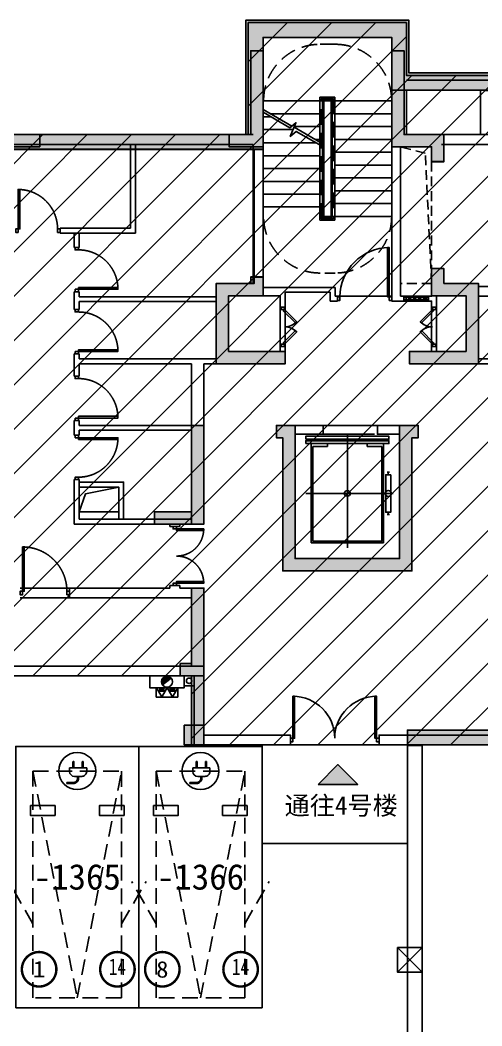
# Model space of a CAD drawing. Header units: millimetres. Extents: x 693907 to 1906102, y -24098 to 332602.
# Drawn here: x 908807 to 918177, y 85661 to 106060 of the extents above; entities that cross this region are included whole.
import ezdxf
from ezdxf.enums import TextEntityAlignment as Align
from ezdxf.xclip import XClip

# ---------------------------------------------------------------- set-up
doc = ezdxf.new("R2010")
doc.units = ezdxf.units.MM
doc.header["$LTSCALE"] = 100
doc.header["$XCLIPFRAME"] = 0
for name, pattern in [('A6-DK-B1F$0$HIDDEN2', [4.7625, 3.175, -1.5875]), ('XG-130-CORE-B1F$0$ACO-DASHED', [3, 2, -1]), ('XG-130-CORE-B1F$0$XG-14CORE-SF$0$X1-CORE-SF$0$HIDDEN2', [4.7625, 3.175, -1.5875])]:
    doc.linetypes.add(name, pattern=pattern)
doc.layers.get('Defpoints').update_dxf_attribs({"color": 189})
for name, color, linetype in [('-ACO-TTLB', 153, 'Continuous'), ('4#-HW-B1F$0$S-HATCH-X', 251, 'Continuous'), ('4#-W-B1F$0$S-COLUMN-S', 2, 'Continuous'), ('4#-W-B1F$0$S-WALL-S', 4, 'Continuous'), ('A-HATCH', 251, 'Continuous'), ('A-ROOM-IDEN', 31, 'Continuous'), ('A-WIND-IDEN', 244, 'Continuous'), ('A6-DK-B1F$0$A-CONC', 30, 'Continuous'), ('A6-DK-B1F$0$A-PRKG', 175, 'A6-DK-B1F$0$HIDDEN2'), ('A6-DK-B1F$0$A-PRKG-SIGN', 252, 'Continuous'), ('A6-DK-B1F$0$DK-WALL-B1F$0$A-MARK', 232, 'Continuous'), ('A6-W-B1$0$S-WALL-S', 4, 'Continuous'), ('a_parking_number', 120, 'Continuous'), ('TP-DK-1(xhs)$0$P-J-DIM-L', 70, 'Continuous'), ('TP-DK-1(xhs)$0$P-X-L', 240, 'Continuous'), ('TP-DK-1(xhs)$0$P-X-M', 2, 'Continuous'), ('TP-DK-1(xhs)$0$P-X-X', 1, 'Continuous'), ('X4-B1F$0$A-CONC', 30, 'Continuous'), ('X4-B1F$0$A-DOOR', 190, 'Continuous'), ('X4-B1F$0$A-HOLE-FLOR', 242, 'Continuous'), ('X4-B1F$0$A-STAIR', 142, 'Continuous'), ('X4-B1F$0$A-WALL', 2, 'Continuous'), ('X4-B1F$0$xref(dwg引用图层)', 7, 'Continuous'), ('XA6-130-S-B1F$0$A-CONC', 30, 'Continuous'), ('XA6-130-S-B1F$0$A-DOOR', 190, 'Continuous'), ('XA6-130-S-B1F$0$A-HOLE-FLOR', 242, 'Continuous'), ('XA6-130-S-B1F$0$A-STAIR', 142, 'Continuous'), ('XA6-130-S-B1F$0$A-WALL', 2, 'Continuous'), ('XG-130-CORE-B1F$0$A-DOOR', 190, 'Continuous'), ('XG-130-CORE-B1F$0$A-EVTR', 193, 'Continuous'), ('XG-130-CORE-B1F$0$A-HOLE-FLOR', 242, 'Continuous'), ('XG-130-CORE-B1F$0$A-SILL', 135, 'Continuous'), ('XG-130-CORE-B1F$0$A-STAIR', 142, 'Continuous'), ('XG-130-CORE-B1F$0$A-WALL', 2, 'Continuous'), ('XG-130-CORE-B1F$0$XG-14CORE-SF$0$A-STAIR', 142, 'Continuous'), ('XG-130-CORE-B1F$0$XG-14CORE-SF$0$X1-CORE-SF$0$A-INDEX', 134, 'Continuous'), ('XG-130-CORE-B1F$0$XG-14CORE-SF$0$X1-CORE-SF$0$A-RAIL', 55, 'Continuous'), ('XG-130-CORE-B1F$0$XG-14CORE-SF$0$X1-CORE-SF$0$A-STAIR', 142, 'Continuous'), ('XG-130-CORE-B1F$0$XU-3A-28F-SF$0$A-WIND', 126, 'Continuous'), ('xref(dwg引用图层)', 7, 'Continuous')]:
    doc.layers.add(name, color=color, linetype=linetype)
for name, color, linetype, plot in [('4#-HW-B1F$0$S-EDIT', 241, 'Continuous', False), ('A6-W-B1$0$S-EDIT', 241, 'Continuous', False), ('XG-130-CORE-B1F$0$XG-14CORE-SF$0$X1-CORE-SF$0$-ACO-PLTW', 220, 'XG-130-CORE-B1F$0$XG-14CORE-SF$0$X1-CORE-SF$0$HIDDEN2', False)]:
    doc.layers.add(name, color=color, linetype=linetype, plot=plot)
doc.layers.add('LVTRY', color=6, linetype='Continuous', lineweight=18)
doc.layers.add('PUB_TEXT', color=7, linetype='Continuous', lineweight=15)
doc.styles.add('-黑体', font='simhei.ttf')
doc.styles.add('华文细黑', font='STXIHEI.TTF')

# ---------------------------------------------------------------- blocks, each defined once
blk = doc.blocks.new('*U160')
for p, q in [((-25, 0), (-25, 500)), ((25, 0), (25, 500))]:
    blk.add_line(p, q)
for points in [[(25, 500), (-25, 500), (-25, 450), (25, 450)], [(25, 500), (-25, 500), (-25, 450), (25, 450)], [(22, 497), (-22, 497), (-22, 453), (22, 453)], [(22, 497), (-22, 497), (-22, 453), (22, 453)], [(16, 395), (13, 395), (13, 399), (-16, 445), (-16, 450), (-13, 450), (-13, 446), (16, 400), (16, 395)], [(16, 295), (13, 295), (13, 299), (-16, 345), (-16, 350), (-13, 350), (-13, 346), (16, 300), (16, 295)], [(16, 195), (13, 195), (13, 199), (-16, 245), (-16, 250), (-13, 250), (-13, 246), (16, 200), (16, 195)], [(25, 0), (-25, 0), (-25, 50), (25, 50)], [(25, 0), (-25, 0), (-25, 50), (25, 50)], [(22, 3), (-22, 3), (-22, 47), (22, 47)], [(22, 3), (-22, 3), (-22, 47), (22, 47)], [(16, 95), (13, 95), (13, 99), (-16, 145), (-16, 150), (-13, 150), (-13, 146), (16, 100), (16, 95)]]:
    blk.add_lwpolyline(points, close=True)
blk = doc.blocks.new('*U161')
for points in [[(-1100, -35), (-1050, -35), (-1050, 35), (-1100, 35)], [(-50, -35), (0, -35), (0, 35), (-50, 35)], [(-85, -1035), (-85, -35), (-50, -35), (-50, -1035)]]:
    blk.add_lwpolyline(points, close=True)
blk.add_arc((-50, -35), 1000, 180, 270)
blk = doc.blocks.new('XG-130-CORE-B1F$0$DT-YL')
for p, q in [((13512, 6200), (12412, 6200)), ((12962, 3900), (12962, 6200)), ((12562, 5955), (12262, 5955)), ((12562, 6010), (12562, 5955)), ((13362, 5955), (13362, 6010)), ((13662, 5955), (13362, 5955)), ((12156, 5430), (12106, 5430)), ((12131, 5380), (12131, 5430)), ((13806, 5000), (12031, 5000)), ((12156, 4570), (12106, 4570)), ((12131, 4620), (12131, 4570))]:
    blk.add_line(p, q)
for points in [[(13806, 6100), (13806, 6160), (12118, 6160), (12118, 6100)], [(13806, 6010), (13806, 6070), (12118, 6070), (12118, 6010)], [(12081, 5380), (12081, 4620), (12181, 4620), (12181, 5380)]]:
    blk.add_lwpolyline(points, close=True)
for points in [[(12231, 6010), (12231, 4000), (13693, 4000), (13693, 6010)], [(12262, 5955), (12262, 4030), (13662, 4030), (13662, 5955)]]:
    blk.add_lwpolyline(points)
blk.add_circle((12131, 5000), 60)
at = {"extrusion": (0, 0, -1)}
blk.add_ellipse((12962, 5000), major_axis=(60.1, 0), ratio=0.918919, start_param=4.712389, end_param=10.995574, dxfattribs=at)
blk = doc.blocks.new('*U162')
at = {"linetype": 'ByBlock', "lineweight": -2}
for points in [[(322, 258), (75, 10), (50, 35), (297, 282)], [(478, 258), (725, 10), (750, 35), (503, 282)], [(0, 35), (50, 35), (50, -35), (0, -35)], [(800, 35), (750, 35), (750, -35), (800, -35)]]:
    blk.add_lwpolyline(points, close=True, dxfattribs=at)
for centre, start, end in [((50, 35), 0, 45), ((750, 35), 135, 180)]:
    blk.add_arc(centre, 350, start, end, dxfattribs=at)
blk = doc.blocks.new('XG-130-CORE-B1F')
at = {"const_width": 0.25}
blk.add_lwpolyline([(8240, 9020, 1), (8240, 9020, 1)], format="xyb", close=True, dxfattribs=at)
at = {"layer": 'XG-130-CORE-B1F$0$A-HOLE-FLOR', "linetype": 'XG-130-CORE-B1F$0$ACO-DASHED'}
blk.add_lwpolyline([(8940, 9270), (9570, 9270), (9570, 12040), (8940, 12040)], close=True, dxfattribs=at)
blk.add_lwpolyline([(8940, 9270), (9069, 11912), (9570, 12040)], dxfattribs=at)
at = {"layer": 'XG-130-CORE-B1F$0$A-SILL'}
for points in [[(9005, 9010), (9505, 9010)], [(9005, 8910), (9505, 8910)]]:
    blk.add_lwpolyline(points, dxfattribs=at)
at = {"layer": 'XG-130-CORE-B1F$0$A-STAIR'}
blk.add_lwpolyline([(10040, 6390), (11140, 6390)], dxfattribs=at)
at = {"layer": 'XG-130-CORE-B1F$0$A-WALL'}
for p, q in [((12360, 14260), (12360, 9190)), ((10900, 9190), (10900, 9010)), ((10850, 9010), (10850, 8910)), ((11000, 9090), (11000, 8910))]:
    blk.add_line(p, q, dxfattribs=at)
for points in [[(12360, 14260), (9750, 14260), (9750, 8990)], [(9570, 9010), (9570, 12040), (8940, 12040), (8940, 11740), (8690, 11740), (8690, 12290), (9500, 12290)], [(12540, 11989), (12540, 9270), (13310, 9270), (13310, 7640), (11910, 7640), (11910, 7990), (12010, 7990), (12010, 7890), (13060, 7890), (13060, 9020), (12010, 9020), (12010, 8790), (11910, 8790), (11910, 9090), (11000, 9090)], [(8840, 8790), (8940, 8790), (8940, 8910), (9005, 8910), (9005, 9010), (8940, 9010), (8940, 9570), (8690, 9570), (8690, 9270), (7990, 9270), (7990, 7640), (9390, 7640), (9390, 7890), (8940, 7890), (8940, 7990), (8840, 7990), (8840, 7890), (8240, 7890), (8240, 9020), (8840, 9020)], [(12360, 9190), (10900, 9190)], [(8840, 9020), (8840, 8910)], [(8840, 9020), (8840, 8790)], [(9570, 9010), (9505, 9010)], [(9505, 9010), (9505, 8910), (9750, 8910), (9750, 8990), (9750, 8990)], [(10900, 9010), (10850, 9010)], [(11000, 8910), (10850, 8910)], [(11710, 6390), (11140, 6390), (11140, 6210), (11710, 6210), (11710, 3690), (9590, 3690), (9590, 6210), (10040, 6210), (10040, 6390), (9590, 6390)]]:
    blk.add_lwpolyline(points, dxfattribs=at)
at = {"layer": 'XG-130-CORE-B1F$0$XG-14CORE-SF$0$A-STAIR'}
for p, q in [((8840, 8790), (8840, 7990)), ((8940, 7990), (8940, 8790)), ((11910, 7990), (11910, 8790)), ((12010, 8790), (12010, 7990))]:
    blk.add_line(p, q, dxfattribs=at)
blk.add_lwpolyline([(10850, 9010), (9750, 9010)], dxfattribs=at)
at = {"layer": 'XG-130-CORE-B1F$0$XG-14CORE-SF$0$X1-CORE-SF$0$-ACO-PLTW'}
blk.add_line((11180, 13020), (10930, 13020), dxfattribs=at)
blk.add_lwpolyline([(10930, 13020), (10930, 10580), (11180, 10580), (11180, 13020)], dxfattribs=at)
at = {"layer": 'XG-130-CORE-B1F$0$XG-14CORE-SF$0$X1-CORE-SF$0$A-INDEX'}
for points in [[(12360, 12742), (11815, 12428), (11692, 12530), (11808, 12250), (11685, 12352), (11130, 12032)], [(12360, 12800), (11774, 12462)], [(11731, 12437), (11130, 12090)]]:
    blk.add_lwpolyline(points, dxfattribs=at)
at = {"layer": 'XG-130-CORE-B1F$0$XG-14CORE-SF$0$X1-CORE-SF$0$A-RAIL'}
for points in [[(10905, 10555), (11205, 10555), (11205, 13045), (10905, 13045)], [(10955, 10605), (11155, 10605), (11155, 12995), (10955, 12995)]]:
    blk.add_lwpolyline(points, close=True, dxfattribs=at)
at = {"layer": 'XG-130-CORE-B1F$0$XG-14CORE-SF$0$X1-CORE-SF$0$A-STAIR'}
for p, q in [((9750, 12970), (10905, 12970)), ((10955, 12970), (11155, 12970)), ((10980, 10630), (10980, 12970)), ((11130, 10630), (11130, 12970)), ((11205, 12970), (12360, 12970)), ((9750, 12710), (10905, 12710)), ((10955, 12720), (10980, 12720)), ((11130, 12710), (11155, 12710)), ((11205, 12710), (12222, 12710)), ((12200, 12650), (12360, 12650)), ((9750, 12450), (10905, 12450)), ((10955, 12460), (10980, 12460)), ((11130, 12450), (11155, 12450)), ((11205, 12450), (11721, 12450)), ((11750, 12390), (12360, 12390)), ((9750, 12190), (10905, 12190)), ((10955, 12200), (10980, 12200)), ((11130, 12190), (11155, 12190)), ((11205, 12190), (11304, 12190)), ((11282, 12120), (12360, 12120)), ((9750, 11930), (10905, 11930)), ((10955, 11940), (10980, 11940)), ((11130, 11860), (11155, 11860)), ((11205, 11860), (12360, 11860)), ((9750, 11670), (10905, 11670)), ((10955, 11680), (10980, 11680)), ((11130, 11600), (11155, 11600)), ((11205, 11600), (12360, 11600)), ((9750, 11410), (10905, 11410)), ((10955, 11420), (10980, 11420)), ((11130, 11340), (11155, 11340)), ((11205, 11340), (12360, 11340)), ((9750, 11150), (10905, 11150)), ((10955, 11160), (10980, 11160)), ((11130, 11080), (11155, 11080)), ((11205, 11080), (12360, 11080)), ((9750, 10890), (10905, 10890)), ((10955, 10900), (10980, 10900)), ((11130, 10820), (11155, 10820)), ((11205, 10820), (12360, 10820)), ((9750, 10630), (10905, 10630)), ((10955, 10630), (11155, 10630))]:
    blk.add_line(p, q, dxfattribs=at)
at = {"layer": 'XG-130-CORE-B1F$0$XG-14CORE-SF$0$X1-CORE-SF$0$A-STAIR', "linetype": 'XG-130-CORE-B1F$0$XG-14CORE-SF$0$X1-CORE-SF$0$HIDDEN2'}
for points in [[(10900, 14120), (11200, 14120)], [(11110, 9480), (10900, 9480)]]:
    blk.add_lwpolyline(points, dxfattribs=at)
for centre, start, end in [((10900, 12970), 90, 180), ((11200, 12970), 0, 90), ((10900, 10630), 180, 270), ((11200, 10630), 270, 0)]:
    blk.add_arc(centre, 1150, start, end, dxfattribs=at)
at = {"layer": 'XG-130-CORE-B1F$0$A-DOOR'}
for name, p, rotation in [('*U161', (9750, 8960), 180), ('*U162', (11960, 7990), 90)]:
    blk.add_blockref(name, p, dxfattribs=dict(at, rotation=rotation))
at = {"layer": 'XG-130-CORE-B1F$0$A-DOOR', "xscale": -1, "rotation": 270}
blk.add_blockref('*U162', (8890, 7990), dxfattribs=at)
at = {"layer": 'XG-130-CORE-B1F$0$A-EVTR'}
blk.add_blockref('XG-130-CORE-B1F$0$DT-YL', (-2312, 10), dxfattribs=at)
at = {"layer": 'XG-130-CORE-B1F$0$XU-3A-28F-SF$0$A-WIND', "rotation": 90}
blk.add_blockref('*U160', (9505, 8960), dxfattribs=at)
blk = doc.blocks.new('*U101')
for points in [[(-85, 835), (-85, 35), (-50, 35), (-50, 835)], [(-900, -35), (-850, -35), (-850, 35), (-900, 35)], [(-50, -35), (0, -35), (0, 35), (-50, 35)]]:
    blk.add_lwpolyline(points, close=True)
blk.add_arc((-50, 35), 800, 90, 180)
blk = doc.blocks.new('*U98')
for points in [[(-815, 835), (-815, 35), (-850, 35), (-850, 835)], [(-850, -35), (-900, -35), (-900, 35), (-850, 35)], [(0, -35), (-50, -35), (-50, 35), (0, 35)]]:
    blk.add_lwpolyline(points, close=True)
blk.add_arc((-850, 35), 800, 0, 90)
blk = doc.blocks.new('*U95')
at = {"linetype": 'ByBlock', "lineweight": -2}
for points in [[(0, -35), (50, -35), (50, 35), (0, 35)], [(1150, -35), (1200, -35), (1200, 35), (1150, 35)], [(85, -585), (85, -35), (50, -35), (50, -585)], [(1115, -585), (1115, -35), (1150, -35), (1150, -585)]]:
    blk.add_lwpolyline(points, close=True, dxfattribs=at)
for centre, start, end in [((50, -35), 270, 0), ((1150, -35), 180, 270)]:
    blk.add_arc(centre, 550, start, end, dxfattribs=at)
blk = doc.blocks.new('*U96')
at = {"color": 0, "linetype": 'ByBlock', "lineweight": -2}
for points in [[(50, -35), (0, -35), (0, 35), (50, 35)], [(1000, -35), (950, -35), (950, 35), (1000, 35)], [(85, -935), (85, -35), (50, -35), (50, -935)]]:
    blk.add_lwpolyline(points, close=True, dxfattribs=at)
blk.add_arc((50, -35), 900, 270, 0, dxfattribs=at)
blk = doc.blocks.new('XA6-130-S-B1F')
at = {"layer": 'XA6-130-S-B1F$0$A-CONC'}
blk.add_lwpolyline([(32830, 110), (34840, 110), (34840, 1510), (42480, 1510)], dxfattribs=at)
at = {"layer": 'XA6-130-S-B1F$0$A-HOLE-FLOR'}
blk.add_lwpolyline([(36830, 13190), (34630, 13190), (34630, 12290), (36830, 12290)], close=True, dxfattribs=at)
blk.add_lwpolyline([(34630, 13190), (36615, 13024), (36830, 12290)], dxfattribs=at)
at = {"layer": 'XA6-130-S-B1F$0$A-STAIR'}
for points in [[(26290, 3090), (25290, 3090)], [(26290, 2890), (25290, 2890)]]:
    blk.add_lwpolyline(points, dxfattribs=at)
at = {"layer": 'XA6-130-S-B1F$0$A-WALL'}
blk.add_line((30020, 12090), (30020, 9270), dxfattribs=at)
for points in [[(33130, 13390), (37030, 13390), (37030, 12290), (39020, 12290), (39020, 10490), (41880, 10490)], [(33130, 13190), (36830, 13190), (36830, 12090), (38770, 12090), (38770, 10290), (41680, 10290), (41680, 7090), (42430, 7090), (42430, 5389)], [(30020, 12290), (24840, 12290), (24840, 10490), (21980, 10490), (21980, 7300), (20600, 7300), (20600, 10490), (17740, 10490), (17740, 12290), (12560, 12290)], [(36830, 12290), (33840, 12290)], [(36830, 12290), (33840, 12290)], [(30020, 12090), (25090, 12090), (25090, 10290), (22180, 10290), (22180, 7100), (20400, 7100), (20400, 10290), (17490, 10290), (17490, 12090), (12560, 12090)], [(27530, 10390), (27530, 12090)], [(27630, 10290), (27630, 12090)], [(30020, 12090), (30020, 9270)], [(36830, 12090), (33840, 12090)], [(36830, 12090), (33840, 12090)], [(26100, 10390), (26100, 10290)], [(27530, 10390), (26100, 10390)], [(26100, 10290), (27630, 10290)], [(26390, 10000), (26390, 10290)], [(26490, 10000), (26490, 10290)], [(26390, 10000), (26490, 10000)], [(34590, 9210), (37320, 9210), (37320, 9550), (37520, 9550)], [(29270, 9000), (29270, 9270)], [(30020, 9270), (29270, 9270)], [(34590, 9010), (37520, 9010), (37520, 9350), (37520, 9350)], [(26390, 9000), (26390, 9100)], [(26390, 9100), (26490, 9100)], [(26390, 9000), (26390, 8740)], [(26490, 9000), (26490, 9100)], [(29270, 9000), (26490, 9000)], [(29270, 8900), (26490, 8900), (26490, 8740)], [(26490, 8740), (26390, 8740)], [(26490, 7840), (26390, 7840)], [(26390, 7840), (26390, 7390)], [(26490, 7840), (26490, 7740)], [(29270, 7740), (26490, 7740)], [(26490, 7640), (26490, 7390)], [(28770, 7640), (26490, 7640)], [(28770, 6390), (28770, 7640)], [(29270, 7640), (29020, 7640)], [(29020, 6390), (29020, 7640)], [(34590, 7740), (37420, 7740)], [(34590, 7640), (34840, 7640)], [(26490, 7390), (26390, 7390)], [(26490, 7490), (26490, 7390)], [(26490, 6490), (26390, 6490)], [(26390, 6190), (26390, 6490)], [(26490, 6490), (26490, 6390), (28770, 6390)], [(27430, 6390), (28770, 6390)], [(30490, 6390), (30490, 6140)], [(30490, 6390), (30870, 6390)], [(33370, 6390), (32990, 6390)], [(33370, 6390), (33370, 6140)], [(26490, 6190), (26390, 6190)], [(26490, 6190), (26490, 6290)], [(26490, 6290), (28770, 6290)], [(27430, 6290), (28770, 6290)], [(30490, 6140), (30620, 6140)], [(30870, 6210), (30870, 3690), (32990, 3690), (32990, 6210)], [(33370, 6140), (33240, 6140)], [(26490, 5290), (26390, 5290)], [(28330, 4390), (26390, 4390), (26390, 5290)], [(26490, 5190), (26490, 5290)], [(28770, 4490), (26490, 4490), (26490, 5290)], [(28330, 4340), (28330, 4390)], [(28530, 4340), (28330, 4340)], [(28770, 4390), (28530, 4390)], [(28530, 4340), (28530, 4390)], [(42430, 3310), (42430, 1510), (34840, 1510), (34840, 110), (32830, 110)], [(26290, 3090), (26290, 2890)], [(28330, 3090), (26290, 3090)], [(28530, 3140), (28330, 3140)], [(28330, 3090), (28330, 3140)], [(28530, 3140), (28330, 3140)], [(28530, 3090), (28530, 3140)], [(29020, 3090), (28530, 3090)], [(29020, 3090), (29020, 1510)], [(28770, 2890), (26290, 2890)], [(28770, 2890), (28770, 1510)], [(11550, 110), (13560, 110), (13560, 1510), (29020, 1510), (29020, 110), (31030, 110)], [(11550, -90), (13760, -90), (13760, 1310), (28820, 1310), (28820, -90), (31030, -90)], [(32830, -90), (35040, -90), (35040, 1310), (42680, 1310)]]:
    blk.add_lwpolyline(points, dxfattribs=at)
at = {"layer": 'XA6-130-S-B1F$0$A-DOOR', "xscale": -1}
blk.add_blockref('*U101', (25200, 10340), dxfattribs=at)
for name, p, rotation in [('*U98', (26440, 10000), 270), ('*U98', (26440, 8740), 270), ('*U98', (26440, 7390), 270), ('*U96', (25290, 2990), 180)]:
    blk.add_blockref(name, p, dxfattribs=dict(at, rotation=rotation))
at = {"layer": 'XA6-130-S-B1F$0$A-DOOR'}
for name, p, rotation in [('*U98', (26440, 5290), 270), ('*U95', (28430, 3140), 90)]:
    blk.add_blockref(name, p, dxfattribs=dict(at, rotation=rotation))
blk = doc.blocks.new('*U154')
at = {"linetype": 'ByBlock', "lineweight": -2}
for points in [[(85, 885), (85, 35), (50, 35), (50, 885)], [(1715, 885), (1715, 35), (1750, 35), (1750, 885)], [(0, 35), (50, 35), (50, -35), (0, -35)], [(1750, 35), (1800, 35), (1800, -35), (1750, -35)]]:
    blk.add_lwpolyline(points, close=True, dxfattribs=at)
for centre, start, end in [((50, 35), 0, 90), ((1750, 35), 90, 180)]:
    blk.add_arc(centre, 850, start, end, dxfattribs=at)
blk = doc.blocks.new('X4-B1F')
at = {"layer": 'X4-B1F$0$A-CONC', "elevation": 0}
for points in [[(29637, 110), (30775, 110), (30775, -90), (29744, -90)], [(33713, 110), (32575, 110), (32575, -90), (33606, -90)]]:
    blk.add_lwpolyline(points, dxfattribs=at)
at = {"layer": 'X4-B1F$0$A-HOLE-FLOR'}
blk.add_lwpolyline([(27290, 5140), (26490, 5140), (26490, 4640), (27290, 4640)], close=True, dxfattribs=at)
blk.add_lwpolyline([(27290, 5140), (26617, 5002), (26490, 4640)], dxfattribs=at)
at = {"layer": 'X4-B1F$0$A-STAIR', "elevation": 0}
for points in [[(30200, -90), (33150, -90)], [(30200, -90), (30200, -2090), (33150, -2090), (33150, -90)]]:
    blk.add_lwpolyline(points, dxfattribs=at)
at = {"layer": 'X4-B1F$0$A-WALL'}
for points in [[(27390, 4490), (27390, 5240), (26490, 5240)], [(27290, 4490), (27290, 5140), (26490, 5140)]]:
    blk.add_lwpolyline(points, dxfattribs=at)
ref = blk.add_blockref('XA6-130-S-B1F', (0, 0))
XClip(ref).set_block_clipping_path([(-2000.0000000001, -1000), (8285.099959881, -1000), (8285.099959881, 1240.1551048407), (12225.9127368871, 1240.1551048407), (12225.9127368871, -1000), (30200.0000062791, -1000), (30200.0000062791, 988.1513890704), (33245.6530441269, 988.1513890704), (33245.6530441269, -1000), (43579.9999999999, -1000), (43579.9999999999, 14900), (-2000.0000000001, 14900)])
at = {"layer": 'X4-B1F$0$A-DOOR', "xscale": -1}
blk.add_blockref('*U154', (32575, 10, 0), dxfattribs=at)
at = {"layer": 'X4-B1F$0$xref(dwg引用图层)', "xscale": -1}
blk.add_blockref('XG-130-CORE-B1F', (42580, 0), dxfattribs=at)
blk = doc.blocks.new('4#-HW-B1F')
at = {"layer": '4#-HW-B1F$0$S-HATCH-X'}
for points in [[(33180, 13540), (37180, 13540), (37180, 12290), (39020, 12290), (39020, 10490), (41880, 10490), (41880, 7290), (42680, 7290), (42680, 6390), (43680, 6390), (43680, 2790), (42680, 2790), (42680, 1310), (35140, 1310), (35140, 310), (35140, -90), (33150, -90), (33150, 210), (34840, 210), (34840, 310), (34840, 1610), (42380, 1610), (42380, 3090), (43380, 3090), (43380, 6090), (42380, 6090), (42380, 6990), (41580, 6990), (41580, 10190), (38720, 10190), (38720, 11990), (36830, 11990), (36830, 13190), (32830, 13190), (32830, 14260), (30220, 14260), (30220, 11990), (25140, 11990), (25140, 10190), (22280, 10190), (22280, 7000), (20300, 7000), (20300, 10190), (17440, 10190), (17440, 11940), (12360, 11940), (12360, 14260), (9750, 14260), (9750, 13190), (5880, 13190), (5880, 11990), (3860, 11990), (3860, 10190), (950, 10190), (950, 10490), (3560, 10490), (3560, 12290), (5530, 12290), (5530, 13540), (9400, 13540), (9400, 14610), (12710, 14610), (12710, 12290), (17740, 12290), (17740, 10490), (20600, 10490), (20600, 7300), (21980, 7300), (21980, 10490), (24840, 10490), (24840, 12290), (29870, 12290), (29870, 14610), (33180, 14610)], [(30220, 12040), (29530, 12040), (29530, 12290), (29970, 12290), (29970, 13990), (30220, 13990)], [(33890, 11740), (33640, 11740), (33640, 12040), (32830, 12040), (32830, 13990), (33080, 13990), (33080, 12290), (33890, 12290)], [(25140, 12040), (25140, 9020), (24840, 9020), (24840, 12290), (25690, 12290), (25690, 12040)], [(29520, 7890), (30670, 7890), (30670, 7710), (30670, 7640), (29270, 7640), (29270, 9270), (29970, 9270), (29970, 9400), (30220, 9400), (30220, 9020), (29520, 9020)], [(34590, 9270), (34590, 7640), (33190, 7640), (33190, 7710), (33190, 7890), (34340, 7890), (34340, 9020), (33640, 9020), (33640, 9570), (33890, 9570), (33890, 9270)], [(29020, 6390), (28770, 6390), (28770, 4390), (29020, 4390)], [(32990, 6390), (33370, 6390), (33370, 6140), (33240, 6140), (33240, 3440), (30620, 3440), (30620, 6140), (30490, 6140), (30490, 6390), (30870, 6390), (30870, 3690), (32990, 3690)], [(28770, 4640), (28020, 4640), (28020, 4390), (28770, 4390)], [(29020, 1310), (28540, 1310), (28540, 1560), (28770, 1560), (28770, 3090), (29020, 3090)], [(28770, 310), (28770, 1310), (29020, 1310), (29020, 310)], [(28620, 310), (29020, 310), (29020, -90), (28620, -90)]]:
    blk.add_hatch(color=256, dxfattribs=at).paths.add_polyline_path(points)
at = {"layer": '4#-HW-B1F$0$S-EDIT'}
for points in [[(35140, -90), (33150, -90), (33150, 210), (34840, 210)], [(36830, 13190), (32830, 13190), (32830, 14260), (30220, 14260), (30220, 11990), (25140, 11990), (25140, 10190), (22280, 10190), (22280, 7000), (20300, 7000), (20300, 10190), (17440, 10190), (17440, 11990), (12360, 11990), (12360, 14260), (9750, 14260), (9750, 13200), (5850, 13200)], [(5550, 13500), (9450, 13500), (9450, 14560), (12660, 14560), (12660, 12290), (17740, 12290), (17740, 10490), (20600, 10490), (20600, 7300), (21980, 7300), (21980, 10490), (24840, 10490), (24840, 12290), (29920, 12290), (29920, 14560), (33130, 14560), (33130, 13490), (37130, 13490)], [(28770, 4640), (28020, 4640), (28020, 4390), (28770, 4390)]]:
    blk.add_lwpolyline(points, dxfattribs=at)
for points in [[(30220, 12040), (29530, 12040), (29530, 12290), (29970, 12290), (29970, 13990), (30220, 13990)], [(33890, 11740), (33640, 11740), (33640, 12040), (32830, 12040), (32830, 13990), (33080, 13990), (33080, 12290), (33890, 12290)], [(25140, 12040), (25140, 9020), (24840, 9020), (24840, 12290), (25690, 12290), (25690, 12040)], [(29520, 7890), (30670, 7890), (30670, 7710), (30670, 7710), (30670, 7640), (29270, 7640), (29270, 9270), (29970, 9270), (29970, 9400), (30220, 9400), (30220, 9020), (29520, 9020)], [(34590, 9270), (34590, 7640), (33190, 7640), (33190, 7710), (33190, 7710), (33190, 7890), (34340, 7890), (34340, 9020), (33640, 9020), (33640, 9570), (33890, 9570), (33890, 9270)], [(29020, 6390), (28770, 6390), (28770, 4390), (29020, 4390)], [(32990, 6390), (33370, 6390), (33370, 6140), (33240, 6140), (33240, 3440), (30620, 3440), (30620, 6140), (30490, 6140), (30490, 6390), (30870, 6390), (30870, 3690), (32990, 3690)], [(29020, 1310), (28540, 1310), (28540, 1560), (28770, 1560), (28770, 3090), (29020, 3090)], [(28770, 310), (28770, 1310), (29020, 1310), (29020, 310)], [(28620, 310), (29020, 310), (29020, -90), (28620, -90)]]:
    blk.add_lwpolyline(points, close=True, dxfattribs=at)
blk = doc.blocks.new('4#-W-B1F')
at = {"layer": '4#-W-B1F$0$S-COLUMN-S'}
blk.add_lwpolyline([(28620, 308.870049), (29020, 308.870049), (29020, -91.129951), (28620, -91.129951)], close=True, dxfattribs=at)
at = {"layer": '4#-W-B1F$0$S-WALL-S', "color": 0, "linetype": 'ByBlock', "lineweight": -2}
for points in [[(34840, 208.870049), (33150, 208.870049), (33150, -91.129951), (35140, -91.129951)], [(37180, 13538.870049), (33180, 13538.870049), (33180, 14608.870049), (29870, 14608.870049), (29870, 12288.870049), (24840, 12288.870049), (24840, 10488.870049), (21980, 10488.870049), (21980, 7298.870049), (20600, 7298.870049), (20600, 10488.870049), (17740, 10488.870049), (17740, 12288.870049), (12710, 12288.870049), (12710, 14608.870049), (9400, 14608.870049), (9400, 13538.870049), (5530, 13538.870049)], [(25140, 11988.870049), (30220, 11988.870049), (30220, 14258.870049), (32830, 14258.870049), (32830, 13188.870049), (32830, 12038.870049), (33640, 12038.870049), (33640, 11738.870049), (33890, 11738.870049), (33890, 12288.870049), (33130, 12288.870049), (33130, 13188.870049), (36830, 13188.870049)], [(28770, 4388.870049), (28020, 4388.870049), (28020, 4638.870049), (28770, 4638.870049)]]:
    blk.add_lwpolyline(points, dxfattribs=at)
for points in [[(29520, 7888.870049), (30670, 7888.870049), (30670, 7708.870049), (30670, 7708.870049), (30670, 7638.870049), (29270, 7638.870049), (29270, 9268.870049), (29970, 9268.870049), (29970, 9398.870049), (30220, 9398.870049), (30220, 9018.870049), (29520, 9018.870049)], [(34590, 9268.870049), (34590, 7638.870049), (33190, 7638.870049), (33190, 7708.870049), (33190, 7708.870049), (33190, 7888.870049), (34340, 7888.870049), (34340, 9018.870049), (33640, 9018.870049), (33640, 9568.870049), (33890, 9568.870049), (33890, 9268.870049)], [(28770, 4388.870049), (29020, 4388.870049), (29020, 6388.870049), (28770, 6388.870049)], [(32990, 6388.870049), (33370, 6388.870049), (33370, 6138.870049), (33240, 6138.870049), (33240, 3438.870049), (30620, 3438.870049), (30620, 6138.870049), (30490, 6138.870049), (30490, 6388.870049), (30870, 6388.870049), (30870, 3688.870049), (32990, 3688.870049)], [(29020, 1308.870049), (29020, 3088.870049), (28770, 3088.870049), (28770, 1558.870049), (28540, 1558.870049), (28540, 1308.870049), (28770, 1308.870049), (28770, 308.870049), (29020, 308.870049)]]:
    blk.add_lwpolyline(points, close=True, dxfattribs=at)
blk = doc.blocks.new('BF1')
at = {"layer": 'xref(dwg引用图层)'}
for name in ['4#-HW-B1F', '4#-W-B1F']:
    blk.add_blockref(name, (141300, 91450), dxfattribs=at)
blk = doc.blocks.new('TP-DK-1(xhs)$0$PG01.1')
at = {"color": 1}
for p, q in [((108, 187), (0, 0)), ((80, 72), (66, 58)), ((89, 72), (66, 48)), ((99, 72), (66, 39)), ((109, 72), (66, 29)), ((118, 72), (66, 20)), ((128, 72), (66, 10)), ((138, 72), (66, 0)), ((147, 72), (76, 0)), ((150, 65), (85, 0)), ((150, 56), (94, 0)), ((150, 46), (104, 0)), ((216, 0), (108, 187)), ((150, 36), (114, 0)), ((150, 27), (123, 0)), ((150, 17), (133, 0)), ((150, 8), (142, 0)), ((324, 187), (216, 0)), ((296, 72), (282, 58)), ((305, 72), (282, 48)), ((315, 72), (282, 39)), ((325, 72), (282, 29)), ((334, 72), (282, 20)), ((344, 72), (282, 10)), ((354, 72), (282, 0)), ((363, 72), (292, 0)), ((366, 65), (301, 0)), ((366, 56), (310, 0)), ((366, 46), (320, 0)), ((432, 0), (324, 187)), ((366, 36), (330, 0)), ((366, 27), (339, 0)), ((366, 17), (349, 0)), ((366, 8), (358, 0))]:
    blk.add_line(p, q, dxfattribs=at)
at = {"color": 2}
for p, q in [((0, 0), (216, 0)), ((216, 0), (432, 0))]:
    blk.add_line(p, q, dxfattribs=at)
at = {"color": 1}
for points in [[(0, 0), (436, 0), (436, 190), (0, 190)], [(66, 72), (150, 72), (150, 0), (66, 0)], [(282, 72), (366, 72), (366, 0), (282, 0)]]:
    blk.add_lwpolyline(points, close=True, dxfattribs=at)
blk = doc.blocks.new('TP-DK-1(xhs)$0$PG02.4')
blk.add_hatch(color=1).paths.add_polyline_path([(265, 48, 0.699012), (461, 120, 0.141488), (444, 179)])
at = {"color": 1}
blk.add_line((265, 48), (444, 179), dxfattribs=at)
blk.add_lwpolyline([(0, 0), (700, 0), (700, 240), (0, 240)], close=True, dxfattribs=at)
blk.add_circle((350, 120), 111, dxfattribs=at)
blk = doc.blocks.new('TP-DK-1(xhs)')
at = {"layer": 'TP-DK-1(xhs)$0$P-J-DIM-L', "color": 8, "true_color": 0x808080}
blk.add_lwpolyline([(169920, 92760), (169920, 92560), (170120, 92560), (170120, 92760)], close=True, dxfattribs=at)
at = {"layer": 'TP-DK-1(xhs)$0$P-X-L'}
blk.add_circle((170020, 92660), 55, dxfattribs=at)
at = {"layer": 'TP-DK-1(xhs)$0$P-X-M', "extrusion": (0, 0, -1), "xscale": -1, "zscale": -1, "rotation": 180}
blk.add_blockref('TP-DK-1(xhs)$0$PG01.1', (-169788, 92520), dxfattribs=at)
at = {"layer": 'TP-DK-1(xhs)$0$P-X-X', "rotation": 180}
blk.add_blockref('TP-DK-1(xhs)$0$PG02.4', (169920, 92760), dxfattribs=at)
blk = doc.blocks.new('A6-W-B1$0$Z-3')
at = {"layer": 'A6-W-B1$0$S-EDIT'}
for p, q in [((-250, 250), (250, -250)), ((250, 250), (-250, -250))]:
    blk.add_line(p, q, dxfattribs=at)
at = {"layer": 'A6-W-B1$0$S-WALL-S', "color": 0, "linetype": 'ByBlock', "lineweight": -2}
blk.add_lwpolyline([(250, 250), (-250, 250), (-250, -250), (250, -250), (250, 250)], dxfattribs=at)
blk = doc.blocks.new('A6-W-B1', base_point=(85957, 40190))
at = {"layer": 'A6-W-B1$0$S-WALL-S'}
blk.add_lwpolyline([(260407, 131540), (260707, 131540), (260707, 93500), (260337, 93500), (260337, 93800), (260407, 93800)], close=True, dxfattribs=at)
blk.add_blockref('A6-W-B1$0$Z-3', (260457, 127190), dxfattribs=at)
blk = doc.blocks.new('A6-DK-B1F$0$DK-WALL-B1F$0$CD')
at = {"linetype": 'ByBlock'}
for p, q in [((469, 427), (469, 165)), ((509, 427), (469, 427)), ((509, 427), (509, 165)), ((-130, -382), (-130, 312)), ((-130, 312), (19, 312)), ((219, -182), (219, 112)), ((-130, -382), (19, -382)), ((219, -15), (289, -15)), ((219, -55), (289, -55))]:
    blk.add_line(p, q, dxfattribs=at)
for points in [[(-371, 133), (-130, 133), (-130, 175), (-371, 175)], [(-371, -203), (-130, -203), (-130, -245), (-371, -245)]]:
    blk.add_lwpolyline(points, dxfattribs=at)
blk.add_circle((0, 0), 750, dxfattribs=at)
for centre, radius, start, end in [((-371, 154), 20.7, 90, 270), ((19, 112), 200, 0, 90), ((289, 165), 220, 270, 0), ((289, 165), 180, 270, 0), ((-371, -224), 20.7, 90, 270), ((19, -182), 200, 270, 0)]:
    blk.add_arc(centre, radius, start, end, dxfattribs=at)
blk = doc.blocks.new('dttc')
at = {"layer": 'A-HATCH'}
h = blk.add_hatch(dxfattribs=at)
h.set_pattern_fill('ANSI31', color=256, scale=200)
h.paths.add_polyline_path([(141200, 92760), (148790, 92760), (148790, 91360), (155260, 91360), (155260, 91760), (155110, 91759), (155110, 92758), (170070, 92754), (170070, 91360), (176330, 91359), (176330, 92759), (183980, 92760), (183980, 94239), (184980, 94239), (184980, 97839), (183980, 97839), (183980, 98739), (183180, 98739), (183180, 101939), (180320, 101939), (180320, 103739), (178430, 103739), (178430, 104939), (174430, 104940), (174430, 106009), (171220, 106009), (171220, 103740), (166140, 103740), (166140, 101940), (163280, 101939), (163280, 98740), (161900, 98750), (161900, 101939), (159040, 101940), (159040, 103740), (153960, 103740), (153960, 106009), (150750, 106009), (150750, 104950), (146850, 104950), (146850, 103740), (144850, 103740), (144850, 101939), (142000, 101950), (142000, 98760), (141200, 98739)])
for points in [[(148790, 91360), (155260, 91360), (155260, 91760), (155110, 91759), (155110, 92758), (170070, 92754), (170070, 91360), (176330, 91359)], [(178430, 104939), (174430, 104940), (174430, 106009), (171220, 106009), (171220, 103740), (166140, 103740), (166140, 101940), (163280, 101939), (163280, 98740), (161900, 98750), (161900, 101939), (159040, 101940), (159040, 103740), (153960, 103740), (153960, 106009), (150750, 106009), (150750, 104950), (146850, 104950)]]:
    blk.add_lwpolyline(points, dxfattribs=at)
blk = doc.blocks.new('A6-DK-B1F$0$标准车位')
blk.add_lwpolyline([(350, 4600), (1250, 0), (2150, 4600)])
blk.add_lwpolyline([(350, 4600), (2150, 4600), (2150, 0), (350, 0)], close=True)
at = {"layer": 'A6-DK-B1F$0$A-PRKG-SIGN'}
for points in [[(0, -200), (2500, -200), (2500, 5100), (0, 5100)], [(300, 3900), (800, 3900), (800, 3700), (300, 3700)], [(2200, 3900), (1700, 3900), (1700, 3700), (2200, 3700)]]:
    blk.add_lwpolyline(points, close=True, dxfattribs=at)
at = {"layer": 'Defpoints', "color": 8, "linetype": 'A6-DK-B1F$0$HIDDEN2', "extrusion": (-5.18032e-09, 4.96178e-22, 1), "elevation": 0}
for points in [[(350, 1500), (-145, 2357)], [(2150, 1500), (2645, 2357)]]:
    blk.add_lwpolyline(points, dxfattribs=at)

msp = doc.modelspace()

# ---------------------------------------------------------------- hatches: boundary and pattern name
at = {"layer": 'A-HATCH'}
h = msp.add_hatch(color=256, dxfattribs=at)
h.dxf.hatch_style = 1
h.paths.add_polyline_path([(914857.3, 90559), (915257.3, 90959), (915657.3, 90559)])

# ---------------------------------------------------------------- linework, layer by layer
at = {"layer": 'A-WIND-IDEN'}
msp.add_lwpolyline([(914857.3, 90559), (915257.3, 90959), (915657.3, 90559)], close=True, dxfattribs=at)
at = {"layer": 'A6-DK-B1F$0$A-CONC'}
for p, q in [((916666.9, 91358.9), (916666.9, 53560)), ((916966.9, 91358.9), (916966.9, 53560))]:
    msp.add_line(p, q, dxfattribs=at)
at = {"layer": 'LVTRY', "color": 6, "const_width": 50}
for points in [[(909542.6, 86808.8, 1), (908842.6, 86808.8, 1)], [(911131.6, 86808.8, 1), (910431.6, 86808.8, 1)], [(912042.6, 86808.8, 1), (911342.6, 86808.8, 1)], [(913631.6, 86808.8, 1), (912931.6, 86808.8, 1)]]:
    msp.add_lwpolyline(points, format="xyb", close=True, dxfattribs=at)

# ---------------------------------------------------------------- block references
at = {"layer": '-ACO-TTLB'}
for name in ['BF1', 'dttc']:
    msp.add_blockref(name, (742216.9, 0), dxfattribs=at)
at = {"layer": 'A6-DK-B1F$0$A-PRKG', "linetype": 'ByBlock', "extrusion": (-5.18032e-09, 4.99294e-22, -1), "xscale": -1, "zscale": -1, "rotation": 359.9999999999999}
for p in [(-908716.9, 86230, 0), (-911216.9, 86230, 0)]:
    msp.add_blockref('A6-DK-B1F$0$标准车位', p, dxfattribs=at)
at = {"layer": 'A6-DK-B1F$0$DK-WALL-B1F$0$A-MARK', "extrusion": (-2.25455e-07, 5.41509e-07, -1), "xscale": 0.500000000000001, "yscale": 0.500000000000001, "zscale": -0.5000000000000493, "rotation": 270.0000000154769}
for p in [(-909966.9, 90830, -0.2), (-912466.9, 90830, -0.2)]:
    msp.add_blockref('A6-DK-B1F$0$DK-WALL-B1F$0$CD', p, dxfattribs=at)
at = {"layer": 'xref(dwg引用图层)'}
for name, p in [('A6-W-B1', (742216.9, 0)), ('TP-DK-1(xhs)', (742216.9, 0)), ('X4-B1F', (883516.9, 91450))]:
    msp.add_blockref(name, p, dxfattribs=at)

# ---------------------------------------------------------------- texts
at = {"layer": 'A-ROOM-IDEN', "style": '华文细黑'}
msp.add_text('通往4号楼', height=375, dxfattribs=at).set_placement((915322.5, 89942.3), align=Align.CENTER)
at = {"layer": 'a_parking_number', "style": '华文细黑'}
for s, p in [('-1365', (909966.9, 88680)), ('-1366', (912466.9, 88680, 0))]:
    msp.add_text(s, height=520, dxfattribs=at).set_placement(p, align=Align.MIDDLE)
at = {"layer": 'PUB_TEXT', "color": 6, "style": '-黑体'}
for s, width, p, p2 in [('1', 1.065055, (909064.3, 86642.5), (909320.9, 86642.5)), ('14', 0.726133, (910606.7, 86692.6), (910956.5, 86692.6)), ('8', 1.032317, (911568.3, 86639.6), (911817, 86639.6)), ('14', 0.726133, (913106.7, 86692.6), (913456.5, 86692.6))]:
    msp.add_text(s, height=335, dxfattribs=dict(at, width=width)).set_placement(p, p2, align=Align.FIT)

doc.saveas('drawing.dxf')
